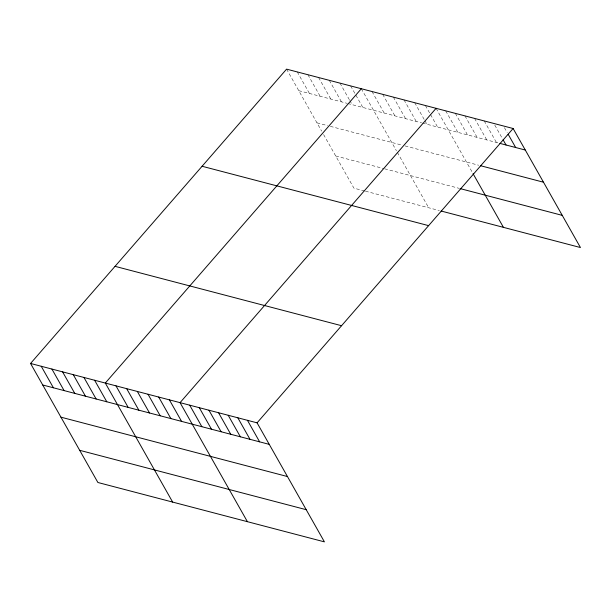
<?xml version="1.0" encoding="UTF-8"?>
<svg xmlns="http://www.w3.org/2000/svg" width="611" height="611" viewBox="0 0 611 611"><rect width="100%" height="100%" fill="white"/><g stroke="black" fill="none" stroke-linecap="round" stroke-linejoin="round"><path stroke-width="0.46" stroke-dasharray="3.06 2.29" d="M298.764 90.665L346.819 103.259M347.712 103.496L421.575 122.857M422.461 123.086L499.034 143.157M316.972 122.842L327.649 125.637M330.314 126.34L402.397 145.235M405.07 145.93L478.726 165.237M335.722 155.988L383.777 168.583M384.67 168.819L459.419 188.409M364.607 190.96L353.929 188.165L323.532 134.443M365.493 191.197L439.355 210.558M504.419 127.646L507.229 132.61M494.788 125.125L502.754 139.201M484.225 120.94L496.407 142.47M474.602 118.419L486.776 139.95M464.971 115.891L477.153 137.422M455.348 113.371L467.522 134.901M445.717 110.851L457.899 132.381M436.086 108.323L472.57 172.798M425.409 105.527L430.098 113.806M430.564 114.631L437.591 127.057M414.732 102.724L424.569 120.115M425.042 120.94L426.913 124.254M404.054 99.929L416.236 121.459M393.377 97.126L405.551 118.656M382.692 94.331L394.874 115.861M372.015 91.528L384.197 113.058M361.338 88.732L396.409 150.718M397.349 152.376L428.678 207.755M350.661 85.93L362.842 107.46M339.976 83.134L349.347 99.692M349.82 100.525L352.157 104.664M329.298 80.331L341.48 101.861M318.621 77.536L330.803 99.066M307.944 74.733L320.126 96.263M297.267 71.938L309.441 93.468M286.582 69.135L321.653 131.128"/><path stroke-width="0.92" d="M30.55 363.461L257.071 422.835L324.418 541.865L97.89 482.491L30.55 363.461L286.582 69.135L513.11 128.509L580.45 247.539L441.134 211.024M361.338 88.732L105.306 383.051L172.646 502.082M436.086 108.323L180.054 402.649L247.402 521.672M257.071 422.835L513.11 128.509M499.905 143.386L525.292 150.039M480.475 165.696L543.492 182.215M460.312 188.646L562.25 215.362M202.096 166.261L428.617 225.642M115.044 266.335L341.564 325.709M42.732 384.991L269.252 444.365M60.932 417.168L287.46 476.542M79.69 450.315L306.21 509.689M508.169 134.267L515.661 147.518M503.22 140.026L506.038 144.998M473.036 173.631L503.433 227.353M247.447 420.315L259.629 441.845M237.816 417.787L249.998 439.317M228.193 415.266L240.375 436.796M218.562 412.746L230.744 434.268M208.939 410.218L221.121 431.748M199.308 407.697L211.49 429.228M189.685 405.169L201.867 426.699M169.377 399.846L181.559 421.376M158.7 397.051L170.881 418.581M148.022 394.248L160.197 415.778M137.338 391.452L149.519 412.983M126.66 388.649L138.842 410.18M115.983 385.854L128.165 407.384M94.621 380.256L106.803 401.786M83.944 377.453L96.126 398.983M73.267 374.658L85.448 396.188M62.589 371.855L74.771 393.385M51.904 369.059L64.086 390.589M41.227 366.256L53.409 387.786"/></g></svg>
